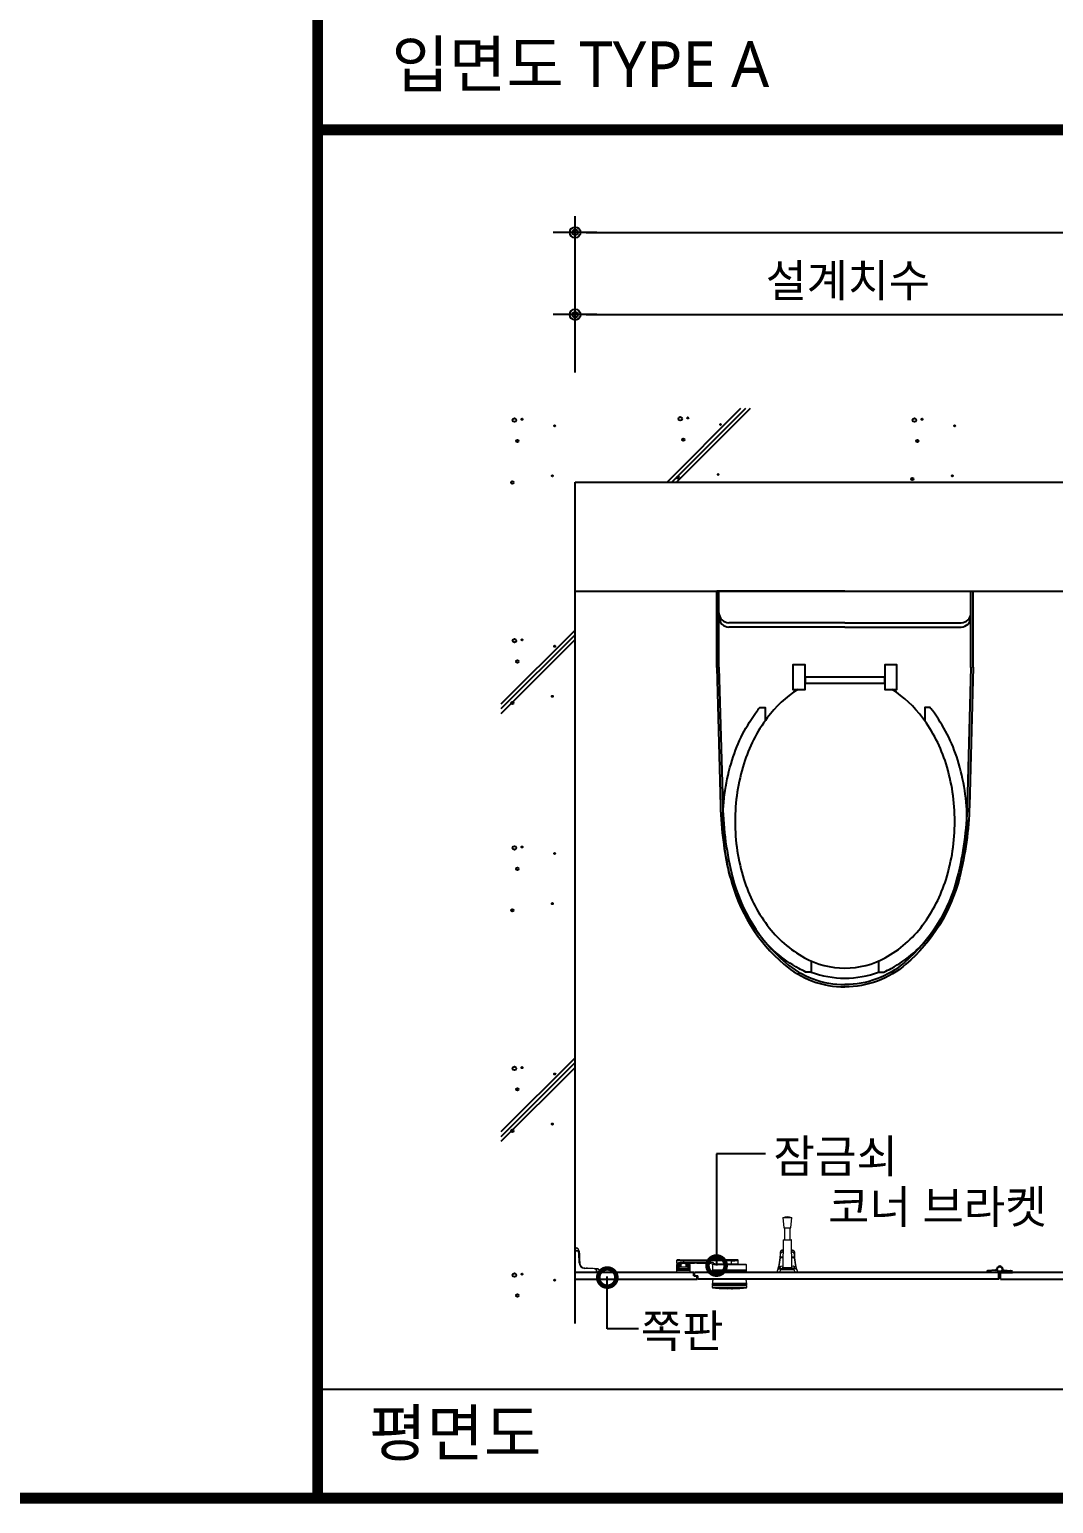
# Model space of a CAD drawing. Extents: x -255 to 8105, y -176 to 5714.
# Drawn here: x 2221 to 3160, y 2764 to 4116 of the extents above; entities that cross this region are included whole.
import ezdxf
from ezdxf.enums import TextEntityAlignment as Align

# ---------------------------------------------------------------- set-up
doc = ezdxf.new("R2010")
doc.units = 0
doc.header["$LTSCALE"] = 30
doc.layers.get('0').update_dxf_attribs({"linetype": 'CONTINUOUS'})
doc.layers.get('DEFPOINTS').update_dxf_attribs({"linetype": 'CONTINUOUS'})
for name, color, linetype in [('0_toilet', 6, 'CONTINUOUS'), ('DIM', 7, 'CONTINUOUS'), ('HAT', 8, 'CONTINUOUS'), ('TIT', 3, 'CONTINUOUS'), ('경첩', 4, 'CONTINUOUS'), ('문자', 3, 'CONTINUOUS'), ('부자재', 4, 'CONTINUOUS'), ('옷걸이', 4, 'CONTINUOUS'), ('잠금쇠(회전형)', 4, 'CONTINUOUS'), ('치수', 1, 'CONTINUOUS'), ('해치', 8, 'CONTINUOUS')]:
    doc.layers.add(name, color=color, linetype=linetype)
doc.styles.add('돋움', font='malgun.ttf')
doc.dimstyles.new('10', dxfattribs={"dimscale": 10, "dimtxt": 3, "dimasz": 1, "dimexe": 1.5, "dimexo": 2, "dimgap": 1, "dimtad": 1, "dimdec": 0, "dimlunit": 6, "dimtxsty": '돋움', "dimblk": 'DIMDOT', "dimcen": -1, "dimdle": 1.5, "dimclrt": 3, "dimazin": 3, "dimtfac": 1, "dimtdec": 0, "dimtix": 1, "dimtmove": 2, "dimatfit": 3, "dimldrblk": 'DIMDOT', "dimarcsym": 0})

# ---------------------------------------------------------------- blocks, each defined once
blk = doc.blocks.new('_DOTSMALL')
at = {"color": 0, "linetype": 'ByBlock', "const_width": 0.5}
blk.add_lwpolyline([(-0.0625, 0, 1), (0.0625, 0, 1)], format="xyb", close=True, dxfattribs=at)
blk = doc.blocks.new('A$C63EC304E')
at = {"layer": '치수', "color": 1, "xscale": 2.5, "yscale": 2.5, "zscale": 2.5, "rotation": 234.3098741996962}
blk.add_blockref('_DOTSMALL', (0.31, 0.31), dxfattribs=at)
blk = doc.blocks.new('A$C2BC9653E')
at = {"layer": '치수', "xscale": 0.3333333333333333, "yscale": 0.3333333333333333, "zscale": 0.3333333333333333}
blk.add_blockref('A$C63EC304E', (0, 0), dxfattribs=at)
blk = doc.blocks.new('A$C7FC71301')
at = {"layer": '치수', "rotation": 180}
blk.add_blockref('A$C2BC9653E', (0.208, 0.208), dxfattribs=at)
blk = doc.blocks.new('A$C4A20372B')
at = {"layer": '치수'}
blk.add_blockref('A$C7FC71301', (0, 0), dxfattribs=at)
blk = doc.blocks.new('A$C566469F5')
at = {"layer": '치수'}
blk.add_blockref('A$C4A20372B', (0, 0), dxfattribs=at)
blk = doc.blocks.new('A$C7E317CD4')
at = {"layer": '해치', "xscale": 2, "yscale": 2, "zscale": 2}
blk.add_blockref('A$C566469F5', (0, 0), dxfattribs=at)
blk = doc.blocks.new('A$C601D7F27')
at = {"layer": '치수'}
blk.add_blockref('A$C7E317CD4', (0, 0), dxfattribs=at)
blk = doc.blocks.new('A$C38802C08')
at = {"layer": '치수'}
blk.add_blockref('A$C601D7F27', (0, 0), dxfattribs=at)
blk = doc.blocks.new('DIMDOT')
at = {"linetype": 'Continuous'}
blk.add_line((-2, 0), (2, 0), dxfattribs=at)
for radius in [0.5, 0.25]:
    blk.add_circle((0, 0), radius, dxfattribs=at)
blk = doc.blocks.new('*D561')
at = {"layer": 'DEFPOINTS', "color": 0}
for p in [(41855.4, 4168.7), (40355.4, 4020.3), (41855.4, 4020.3)]:
    blk.add_point(p, dxfattribs=at)
at = {"layer": 'DIM', "color": 0, "lineweight": -2, "ltscale": 10}
for p, q in [((40355.4, 4040.3), (40355.4, 4183.7)), ((41855.4, 4040.3), (41855.4, 4183.7)), ((40365.4, 4168.7), (41845.4, 4168.7))]:
    blk.add_line(p, q, dxfattribs=at)
at = {"layer": 'DIM', "color": 0, "lineweight": -2, "xscale": 10, "yscale": 10, "zscale": 10, "rotation": 180}
blk.add_blockref('DIMDOT', (40355.4, 4168.7), dxfattribs=at)
at = {"layer": 'DIM', "color": 0, "lineweight": -2, "xscale": 10, "yscale": 10, "zscale": 10}
blk.add_blockref('DIMDOT', (41855.4, 4168.7), dxfattribs=at)
at = {"layer": 'DIM', "color": 3, "insert": (41105.4, 4198.4), "char_height": 30, "attachment_point": 5, "style": '돋움'}
blk.add_mtext('설계치수', dxfattribs=at)
blk = doc.blocks.new('*D563')
at = {"layer": 'DEFPOINTS', "color": 0}
for p in [(40855.4, 4093.4), (40355.4, 4020.3), (40855.4, 4020.3)]:
    blk.add_point(p, dxfattribs=at)
at = {"layer": 'DIM', "color": 0, "lineweight": -2, "ltscale": 10}
for p, q in [((40355.4, 4040.3), (40355.4, 4108.4)), ((40855.4, 4040.3), (40855.4, 4108.4)), ((40365.4, 4093.4), (40845.4, 4093.4))]:
    blk.add_line(p, q, dxfattribs=at)
at = {"layer": 'DIM', "color": 0, "lineweight": -2, "xscale": 10, "yscale": 10, "zscale": 10, "rotation": 180}
blk.add_blockref('DIMDOT', (40355.4, 4093.4), dxfattribs=at)
at = {"layer": 'DIM', "color": 0, "lineweight": -2, "xscale": 10, "yscale": 10, "zscale": 10}
blk.add_blockref('DIMDOT', (40855.4, 4093.4), dxfattribs=at)
at = {"layer": 'DIM', "color": 3, "insert": (40605.4, 4123), "char_height": 30, "attachment_point": 5, "style": '돋움'}
blk.add_mtext('설계치수', dxfattribs=at)
blk = doc.blocks.new('A$C10E41893')
at = {"layer": '부자재'}
for p, q in [((6.5, 0), (6.5, 196)), ((123.3, 196), (6.5, 196)), ((123.3, 192.5), (6.5, 192.5)), ((54.8, 0), (54.8, 177.5)), ((61.4, 0), (61.4, 177.5)), ((6.5, 0), (6.5, -196)), ((54.8, 0), (54.8, -177.5)), ((61.4, 0), (61.4, -177.5)), ((123.3, -192.5), (6.5, -192.5)), ((123.3, -196), (6.5, -196))]:
    blk.add_line(p, q, dxfattribs=at)
for points in [[(122.7, 196, -0.012538), (123.3, 196), (334.6, 190.3, -0.055395), (444.7, 175.1, -0.154276), (576.9, 93.3, -0.179504), (611.5, 0, -0.179504)], [(122.8, 192.5, -0.012538), (123.2, 192.5), (334.5, 186.8, -0.055395), (443.8, 171.7, -0.154276), (574.3, 91, -0.179504), (608, 0, -0.179504)], [(572, 51.4), (588.8, 51.4), (588.8, 59.6, 0.021185), (583.3, 70.7, 0.106084), (528.4, 133.7, 0.085733), (452.6, 172.4, 0.075373), (358.7, 186.6, 0.075373), (264.8, 172.4, 0.085733), (189, 133.7, 0.007337), (184.4, 130.1), (184.4, 122), (204.7, 122)], [(156.7, -72, 0.089162), (200.2, -118.7, 0.085733), (270.3, -154.5, 0.075373), (358.7, -167.9, 0.075373), (447.1, -154.5, 0.085733), (517.2, -118.7, 0.106084), (567, -61.6, 0.126931), (582.8, 0, 0.126931), (567, 61.6, 0.106084), (517.2, 118.7, 0.085733), (447.1, 154.5, 0.075373), (358.7, 167.9, 0.075373), (270.3, 154.5, 0.085733), (200.2, 118.7, 0.089162), (156.7, 72)], [(588.8, -51.4, 0.090214), (598.2, 0, 0.090214), (588.8, 51.4, 0.106084)], [(122.7, -196, 0.012538), (123.3, -196), (334.6, -190.3, 0.055395), (444.7, -175.1, 0.154276), (576.9, -93.3, 0.179504), (611.5, 0, 0.179504)], [(122.8, -192.5, 0.012538), (123.2, -192.5), (334.5, -186.8, 0.055395), (443.8, -171.7, 0.154276), (574.3, -91, 0.179504), (608, 0, 0.179504)], [(572, -51.4), (588.8, -51.4), (588.8, -59.6, -0.021185), (583.3, -70.7, -0.106084), (528.4, -133.7, -0.085733), (452.6, -172.4, -0.075373), (358.7, -186.6, -0.075373), (264.8, -172.4, -0.085733), (189, -133.7, -0.007337), (184.4, -130.1), (184.4, -122), (204.7, -122)]]:
    blk.add_lwpolyline(points, format="xyb", dxfattribs=at)
blk.add_lwpolyline([(138, -60.8), (119.3, -60.8), (119.3, -79.5), (156.7, -79.5), (156.7, -60.8), (138, -60.8), (147.3, -60.8), (147.3, 60.8), (138, 60.8), (156.7, 60.8), (156.7, 79.5), (119.3, 79.5), (119.3, 60.8), (138, 60.8), (138, -60.8), (119.3, -60.8)], dxfattribs=at)
for centre, start, end in [((39.8, 177.5), 0, 90), ((46.4, 177.5), 0, 90), ((39.8, -177.5), 270, 0), ((46.4, -177.5), 270, 0)]:
    blk.add_arc(centre, 15, start, end, dxfattribs=at)
blk = doc.blocks.new('UNI-10', base_point=(37634, 239))
for p, q in [((40355.4, 3168.1), (40355.4, 3939.8)), ((40355.4, 3939.8), (41855.4, 3939.8)), ((40355.4, 3839.8), (41855.4, 3839.8))]:
    blk.add_line(p, q)
at = {"color": 8}
blk.add_line((40119.3, 3108), (42081.9, 3108), dxfattribs=at)
at = {"color": 8, "const_width": 10}
for points in [[(40119.3, 3008), (40119.3, 5777.2)], [(40119.3, 4262.9), (43467.1, 4262.9)], [(37682.6, 3008), (43467.1, 3008)]]:
    blk.add_lwpolyline(points, dxfattribs=at)
at = {"layer": '0_toilet'}
for p, q in [((40464.2, 3214.8), (40355.4, 3214.8)), ((40355.4, 3208.8), (40467.2, 3208.8)), ((40464.2, 3211.8), (40464.2, 3214.8)), ((40464.2, 3211.8), (40468, 3211.8)), ((40743.9, 3214.8), (40465, 3214.8)), ((40465, 3211.8), (40465, 3214.8)), ((40467.2, 3208.8), (40467.2, 3211.8)), ((40468, 3208.8), (40468, 3211.8)), ((40743.9, 3208.8), (40468, 3208.8)), ((40743.9, 3208.8), (40743.9, 3214.8)), ((40969.3, 3214.8), (40745.4, 3214.8)), ((40745.4, 3208.8), (40745.4, 3214.8)), ((40745.4, 3208.8), (40972.3, 3208.8))]:
    blk.add_line(p, q, dxfattribs=at)
at = {"layer": '경첩', "color": 4, "linetype": 'Continuous', "lineweight": 15}
for p, q in [((40355.4, 3237.3), (40356.5, 3237.3)), ((40355.4, 3237.1), (40355.4, 3237.3)), ((40355.4, 3234.9), (40355.4, 3237.1)), ((40356.5, 3237.1), (40355.4, 3237.1)), ((40356.6, 3234.9), (40355.4, 3234.9)), ((40355.4, 3234.8), (40356.6, 3234.8)), ((40355.4, 3234.6), (40355.4, 3234.8)), ((40356.6, 3234.6), (40355.4, 3234.6)), ((40355.4, 3234.6), (40355.4, 3216.3)), ((40356.5, 3237.1), (40356.5, 3237.3)), ((40356.6, 3234.8), (40356.6, 3234.9)), ((40356.6, 3234.8), (40356.6, 3234.6)), ((40358.7, 3233.6), (40358.6, 3235.1)), ((40359.1, 3223.6), (40358.7, 3232.6)), ((40358.9, 3235.1), (40359, 3232.6)), ((40359, 3234.6), (40358.9, 3234.4)), ((40359.2, 3234), (40358.9, 3233.7)), ((40359, 3232.6), (40359.4, 3223.6)), ((40359.3, 3231.3), (40359, 3231)), ((40359.2, 3234), (40359.3, 3231.3)), ((40359.3, 3230.6), (40359.1, 3230.4)), ((40359.3, 3230.3), (40359.1, 3230)), ((40359.4, 3229.6), (40359.1, 3229.4)), ((40359.4, 3229.3), (40359.1, 3229)), ((40359.3, 3230.3), (40359.4, 3229.6)), ((40359.5, 3226.4), (40359.3, 3226.1)), ((40359.5, 3226.4), (40359.3, 3226.1)), ((40359.5, 3226), (40359.3, 3225.7)), ((40359.5, 3225.7), (40359.3, 3225.5)), ((40359.4, 3229.3), (40359.5, 3226.4)), ((40359.6, 3224.8), (40359.4, 3224.6)), ((40359.6, 3224.7), (40359.4, 3224.5)), ((40359.6, 3224.4), (40359.4, 3224.1)), ((40359.6, 3224.3), (40359.4, 3224)), ((40359.7, 3223.4), (40359.4, 3223.1)), ((40359.5, 3226.4), (40359.5, 3226)), ((40359.5, 3225.7), (40359.6, 3224.8)), ((40359.7, 3223.1), (40359.5, 3222.9)), ((40359.6, 3224.8), (40359.6, 3224.7)), ((40359.6, 3224.7), (40359.6, 3224.4)), ((40359.6, 3224.4), (40359.6, 3224.3)), ((40359.6, 3224.3), (40359.6, 3223.6)), ((40359.6, 3222.5), (40359.8, 3222.8)), ((40359.8, 3222.8), (40359.6, 3222.6)), ((40359.9, 3222.2), (40359.7, 3222)), ((40360.1, 3221.8), (40359.9, 3221.6)), ((40360.2, 3221.6), (40360, 3221.4)), ((40360.5, 3221.2), (40360.3, 3221)), ((40360.6, 3221), (40360.4, 3220.8)), ((40361.7, 3219.9), (40361.5, 3219.7)), ((40361.9, 3219.8), (40361.7, 3219.6)), ((40362.4, 3219.5), (40362.2, 3219.3)), ((40362.6, 3219.4), (40362.4, 3219.2)), ((40363.2, 3219.3), (40363, 3219)), ((40373.1, 3218.2), (40364.1, 3218.6)), ((40364.4, 3219.1), (40364.2, 3218.8)), ((40364.2, 3219.1), (40364.4, 3219.1)), ((40364.2, 3218.8), (40373.1, 3218.4)), ((40364.4, 3219.1), (40365.8, 3219)), ((40365.8, 3219), (40365.5, 3218.8)), ((40366.4, 3219), (40366.2, 3218.7)), ((40366.8, 3219), (40366.5, 3218.7)), ((40367.4, 3218.9), (40367.2, 3218.7)), ((40367.4, 3218.9), (40370.1, 3218.8)), ((40370.1, 3218.8), (40369.9, 3218.6)), ((40370.8, 3218.8), (40370.6, 3218.5)), ((40371.2, 3218.8), (40370.9, 3218.5)), ((40371.8, 3218.7), (40371.6, 3218.5)), ((40371.8, 3218.7), (40375, 3218.6)), ((40373.1, 3218.4), (40375.6, 3218.3)), ((40375.6, 3218.1), (40374.2, 3218.1)), ((40375.1, 3218.5), (40375, 3218.6)), ((40375.1, 3218.5), (40375, 3218.3)), ((40356.9, 3214.8), (40375.1, 3214.8)), ((40375.1, 3214.8), (40375.1, 3216.1)), ((40375.4, 3216.1), (40375.1, 3216.1)), ((40375.4, 3214.8), (40375.1, 3214.8)), ((40375.5, 3216.1), (40375.4, 3216.1)), ((40375.4, 3216.1), (40375.4, 3214.8)), ((40375.5, 3214.8), (40375.5, 3216.1)), ((40377.6, 3214.8), (40375.5, 3214.8)), ((40377.6, 3214.8), (40377.6, 3216)), ((40377.6, 3216), (40377.9, 3216)), ((40377.9, 3214.8), (40377.6, 3214.8)), ((40377.9, 3216), (40377.9, 3214.8))]:
    blk.add_line(p, q, dxfattribs=at)
at = {"layer": '경첩', "color": 4, "linetype": 'Continuous', "lineweight": 15, "flags": 128}
for points in [[(40358.6, 3235.1), (40358.7, 3235.1), (40358.7, 3235.1), (40358.7, 3235.1), (40358.8, 3235.1), (40358.8, 3235.1), (40358.8, 3235.1), (40358.9, 3235.1), (40358.9, 3235.1)], [(40359, 3232.6), (40359, 3232.6), (40359, 3232.6), (40358.9, 3232.6), (40358.9, 3232.6), (40358.9, 3232.6), (40358.8, 3232.6), (40358.8, 3232.6), (40358.7, 3232.6)], [(40359.1, 3234.5), (40359.1, 3234.5), (40359.1, 3234.5), (40359.1, 3234.5), (40359.1, 3234.6), (40359.1, 3234.6), (40359.1, 3234.6), (40359.1, 3234.6), (40359, 3234.6)], [(40359.1, 3234.5), (40359.1, 3234.4), (40359.1, 3234.3), (40359.2, 3234.1), (40359.2, 3234)], [(40359.3, 3231.3), (40359.3, 3231.2), (40359.3, 3231), (40359.3, 3230.9), (40359.3, 3230.8), (40359.3, 3230.7), (40359.3, 3230.7), (40359.3, 3230.6), (40359.3, 3230.6)], [(40359.4, 3223.6), (40359.4, 3223.6), (40359.4, 3223.6), (40359.4, 3223.6), (40359.3, 3223.6), (40359.3, 3223.6), (40359.2, 3223.6), (40359.2, 3223.6), (40359.1, 3223.6)], [(40359.5, 3226.4), (40359.5, 3226.4), (40359.5, 3226.4)], [(40359.5, 3226), (40359.5, 3225.9), (40359.5, 3225.8), (40359.5, 3225.7)], [(40359.7, 3223.4), (40359.7, 3223.2), (40359.7, 3223.1)], [(40359.8, 3222.8), (40359.8, 3222.8), (40359.8, 3222.8)], [(40364.2, 3218.8), (40364.2, 3218.8), (40364.2, 3218.8), (40364.2, 3218.8), (40364.2, 3218.8), (40364.2, 3218.7), (40364.1, 3218.7), (40364.1, 3218.6), (40364.1, 3218.6)], [(40365.8, 3219), (40365.9, 3219), (40366, 3219), (40366.1, 3219), (40366.2, 3219), (40366.3, 3219), (40366.4, 3219), (40366.4, 3219), (40366.4, 3219)], [(40366.8, 3219), (40366.8, 3219), (40366.8, 3219), (40366.9, 3219), (40367, 3219), (40367.1, 3219), (40367.2, 3219), (40367.3, 3218.9), (40367.4, 3218.9)], [(40370.1, 3218.8), (40370.3, 3218.8), (40370.4, 3218.8), (40370.5, 3218.8), (40370.6, 3218.8), (40370.7, 3218.8), (40370.7, 3218.8), (40370.8, 3218.8), (40370.8, 3218.8), (40370.8, 3218.8)], [(40371.2, 3218.8), (40371.2, 3218.8), (40371.2, 3218.8), (40371.3, 3218.8), (40371.4, 3218.8), (40371.5, 3218.8), (40371.6, 3218.7), (40371.7, 3218.7), (40371.8, 3218.7)], [(40373.1, 3218.4), (40373.1, 3218.4), (40373.1, 3218.4), (40373.1, 3218.4), (40373.1, 3218.3), (40373.1, 3218.3), (40373.1, 3218.3), (40373.1, 3218.2), (40373.1, 3218.2)], [(40375.6, 3218.1), (40375.6, 3218.1), (40375.6, 3218.2), (40375.6, 3218.2), (40375.6, 3218.2), (40375.6, 3218.3), (40375.6, 3218.3), (40375.6, 3218.3), (40375.6, 3218.3)]]:
    blk.add_lwpolyline(points, dxfattribs=at)
at = {"layer": '경첩', "color": 4, "linetype": 'Continuous', "lineweight": 15}
for centre, radius, start, end in [((40356.5, 3235), 2.35, 2.6983, 90), ((40356.5, 3235), 2.1, 2.6983, 90), ((40356.6, 3232.5), 2.35, 2.6983, 90), ((40356.6, 3232.5), 2.1, 2.6983, 90), ((40364.4, 3223.8), 5.25, 182.6983, 267.3017), ((40364.4, 3223.8), 5, 182.6983, 267.3017), ((40364.4, 3223.8), 4.75, 182.6983, 185.9088), ((40364.4, 3223.8), 4.75, 188.6056, 193.1623), ((40364.4, 3223.8), 4.75, 193.2431, 199.766), ((40364.4, 3223.8), 4.75, 199.766, 204.9948), ((40364.4, 3223.8), 4.75, 208.1736, 214.3849), ((40364.4, 3223.8), 4.75, 214.3855, 217.4388), ((40364.4, 3223.8), 4.75, 217.4392, 235.6151), ((40364.4, 3223.8), 4.75, 235.6142, 238.7009), ((40364.4, 3223.8), 4.75, 238.7002, 245.0052), ((40364.4, 3223.8), 4.75, 248.2494, 255.0002), ((40364.4, 3223.8), 4.75, 255, 267.3017), ((40373, 3216.1), 2.35, 0, 87.3017), ((40373, 3216.1), 2.1, 0, 87.3017), ((40375.5, 3216), 2.35, 0, 87.3017), ((40375.5, 3216), 2.1, 0, 87.3017), ((40356.9, 3216.3), 1.5, 180, 270)]:
    blk.add_arc(centre, radius, start, end, dxfattribs=at)
at = {"layer": '부자재'}
for p, q in [((40733.2, 3215.7), (40733.2, 3214.8)), ((40743.8, 3214.8), (40733.2, 3214.8)), ((40740.9, 3216.9), (40733.7, 3216.4)), ((40734.4, 3215.9), (40734.4, 3214.8)), ((40744.6, 3215.4), (40744.6, 3214.6)), ((40744.9, 3214.6), (40744.6, 3214.6)), ((40744.9, 3215.4), (40744.9, 3214.6)), ((40745.4, 3214.9), (40745.4, 3214.8)), ((40745.4, 3214.8), (40756.4, 3214.8)), ((40747.6, 3217), (40755.8, 3216.4)), ((40755.1, 3215.9), (40755.1, 3214.8)), ((40756.4, 3215.7), (40756.4, 3214.8))]:
    blk.add_line(p, q, dxfattribs=at)
at = {"layer": '부자재', "color": 1}
blk.add_circle((40744.8, 3218), 2.34, dxfattribs=at)
at = {"layer": '부자재'}
for centre, radius, start, end in [((40740.9, 3218.2), 1.29, 272.9231, 352.4724), ((40744.8, 3218), 2.62, 270, 180), ((40748.7, 3218.2), 1.29, 187.5276, 267.0769), ((40733.9, 3215.7), 0.7, 101.7765, 181.6712), ((40735.3, 3215.7), 0.884, 113.4077, 164.5497), ((40745.1, 3213.8), 1.65, 102.5267, 141.5475), ((40744.4, 3213.8), 1.65, 43.1003, 77.4733), ((40744.9, 3217.7), 2.86, 280.084, 345.9792), ((40754.2, 3215.7), 0.884, 15.4503, 67.3004), ((40755.7, 3215.7), 0.7, 358.3288, 78.2235)]:
    blk.add_arc(centre, radius, start, end, dxfattribs=at)
at = {"layer": '옷걸이', "lineweight": 15}
for p, q in [((40546, 3265.2), (40546.7, 3255.7)), ((40546, 3265.2), (40554, 3265.2)), ((40553.2, 3255.7), (40554, 3265.2)), ((40546.2, 3244.6), (40546, 3219.3)), ((40553.7, 3244.6), (40546.2, 3244.6)), ((40546.5, 3244.8), (40550, 3244.8)), ((40546.7, 3255.7), (40553.2, 3255.7)), ((40547.5, 3255.7), (40547.5, 3244.8)), ((40550, 3244.8), (40553.5, 3244.8)), ((40552.5, 3244.8), (40552.5, 3255.7)), ((40554, 3219.3), (40553.7, 3244.6)), ((40546.2, 3235.5), (40546.1, 3235.5)), ((40546.1, 3235.5), (40546.1, 3235.4)), ((40546.2, 3235.4), (40546.1, 3235.4)), ((40546.1, 3233.8), (40546.1, 3233.5)), ((40546.1, 3233.8), (40546.1, 3233.8)), ((40546.1, 3233.5), (40546.1, 3233.5)), ((40553.9, 3235.5), (40553.8, 3235.5)), ((40553.9, 3235.4), (40553.8, 3235.4)), ((40553.8, 3233.8), (40553.9, 3233.8)), ((40553.9, 3233.5), (40553.8, 3233.5)), ((40553.9, 3235.5), (40553.9, 3235.4)), ((40553.9, 3233.8), (40553.9, 3233.5)), ((40540.5, 3214.8), (40541.3, 3217.4)), ((40541.3, 3217.4), (40541.3, 3217.4)), ((40541.3, 3217.4), (40541.3, 3217.4)), ((40542.3, 3218.2), (40542.2, 3218.2)), ((40543.7, 3220.2), (40542.3, 3220.2)), ((40543.7, 3220.2), (40542.3, 3220.2)), ((40542.3, 3218.1), (40542.3, 3218.1)), ((40557.7, 3218.1), (40542.3, 3218.1)), ((40546.1, 3228.4), (40543.6, 3228.4)), ((40543.7, 3229.1), (40546.1, 3229.1)), ((40543.7, 3219.7), (40543.7, 3220.2)), ((40543.7, 3217.4), (40543.7, 3218.1)), ((40543.7, 3218.1), (40556.3, 3218.1)), ((40554.8, 3219.3), (40545.2, 3219.3)), ((40553.9, 3229.1), (40556.2, 3229.1)), ((40556.3, 3228.4), (40553.9, 3228.4)), ((40557.7, 3220.2), (40556.2, 3220.2)), ((40556.2, 3220.2), (40556.3, 3219.7)), ((40557.7, 3220.2), (40556.2, 3220.2)), ((40556.3, 3217.4), (40556.3, 3218.1)), ((40557.8, 3218.1), (40557.7, 3218.2)), ((40557.8, 3218.1), (40557.7, 3218.2)), ((40557.7, 3218.1), (40557.7, 3218.1)), ((40558.6, 3217.4), (40559.5, 3214.8)), ((40558.6, 3217.4), (40558.6, 3217.4)), ((40558.6, 3217.4), (40558.6, 3217.4)), ((40542.9, 3214.8), (40540.5, 3214.8)), ((40543.7, 3217.4), (40542.9, 3214.8)), ((40557.1, 3214.8), (40542.9, 3214.8)), ((40556.3, 3217.4), (40543.7, 3217.4)), ((40557.1, 3214.8), (40556.3, 3217.4)), ((40559.5, 3214.8), (40557.1, 3214.8))]:
    blk.add_line(p, q, dxfattribs=at)
at = {"layer": '옷걸이', "lineweight": 15, "flags": 128}
for points in [[(40546.1, 3235.4), (40546, 3235.5), (40545.7, 3235.4), (40545.3, 3235.4), (40545, 3235.3), (40544.7, 3235.2), (40544.5, 3235.1), (40544.2, 3234.9), (40544, 3234.7), (40543.8, 3234.5), (40543.7, 3234.3), (40543.6, 3234.1), (40543.6, 3233.8), (40543.6, 3233.8)], [(40546.1, 3235.4), (40545.6, 3235.3), (40545.2, 3235.3), (40544.8, 3235.2), (40544.5, 3235), (40544.2, 3234.8), (40543.9, 3234.6), (40543.7, 3234.4), (40543.6, 3234.1), (40543.6, 3233.8), (40543.6, 3233.7)], [(40543.6, 3232.2), (40543.6, 3232.5), (40543.7, 3232.8), (40543.9, 3233), (40544.1, 3233.2), (40544.4, 3233.4), (40544.7, 3233.6), (40545.1, 3233.7), (40545.5, 3233.8), (40546.1, 3233.8)], [(40546.1, 3233.5), (40545.6, 3233.4), (40545.2, 3233.4), (40544.9, 3233.3), (40544.6, 3233.1), (40544.3, 3232.9), (40544.1, 3232.7), (40543.9, 3232.5), (40543.8, 3232.3), (40543.8, 3232)], [(40556.4, 3233.7), (40556.4, 3233.7), (40556.4, 3234), (40556.3, 3234.2), (40556.2, 3234.4), (40556.1, 3234.6), (40555.9, 3234.8), (40555.7, 3235), (40555.4, 3235.1), (40555.1, 3235.2), (40554.8, 3235.3), (40554.5, 3235.4), (40554.2, 3235.4), (40553.9, 3235.4)], [(40556.4, 3233.7), (40556.4, 3234), (40556.3, 3234.3), (40556.1, 3234.5), (40555.9, 3234.7), (40555.6, 3234.9), (40555.3, 3235.1), (40554.9, 3235.2), (40554.5, 3235.3), (40554, 3235.4), (40553.9, 3235.4)], [(40553.9, 3233.8), (40554.3, 3233.8), (40554.7, 3233.7), (40555.1, 3233.6), (40555.5, 3233.5), (40555.8, 3233.3), (40556, 3233.1), (40556.2, 3232.8), (40556.3, 3232.6), (40556.4, 3232.2)], [(40556.1, 3232), (40556.1, 3232.3), (40556, 3232.6), (40555.8, 3232.8), (40555.6, 3233), (40555.3, 3233.2), (40555, 3233.3), (40554.6, 3233.4), (40554.3, 3233.5), (40553.9, 3233.5)], [(40542, 3220), (40542, 3220), (40542, 3220)], [(40542.3, 3218.2), (40542.2, 3218.2), (40542.2, 3218.1)], [(40542.3, 3220.2), (40542.3, 3220.2), (40542.3, 3220.2)], [(40542.3, 3218.2), (40542.3, 3218.1), (40542.3, 3218.1)], [(40542.3, 3218.2), (40542.3, 3218.2), (40542.3, 3218.2)], [(40543.4, 3228.4), (40543.4, 3228.4), (40543.4, 3228.4), (40543.4, 3228.4), (40543.5, 3228.4), (40543.5, 3228.4), (40543.5, 3228.4), (40543.6, 3228.4), (40543.6, 3228.4)], [(40544.5, 3218.1), (40544.1, 3218.1), (40543.8, 3218.2), (40543.8, 3218.2), (40543.9, 3218.2), (40544.1, 3218.3), (40544.2, 3218.3)], [(40546, 3220.6), (40545.4, 3220.6), (40544.2, 3220.5)], [(40555.8, 3220.5), (40554.2, 3220.6), (40553.9, 3220.6)], [(40555.7, 3218.3), (40556, 3218.2), (40556.2, 3218.2), (40556.2, 3218.2), (40556, 3218.1), (40555.7, 3218.1), (40555.2, 3218.1)], [(40556.6, 3228.4), (40556.6, 3228.4), (40556.5, 3228.4), (40556.5, 3228.4), (40556.5, 3228.4), (40556.5, 3228.4), (40556.4, 3228.4), (40556.4, 3228.4), (40556.3, 3228.4)], [(40557.7, 3218.1), (40557.7, 3218.1), (40557.7, 3218.2)], [(40557.7, 3218.2), (40557.7, 3218.2), (40557.7, 3218.2)]]:
    blk.add_lwpolyline(points, dxfattribs=at)
at = {"layer": '옷걸이', "lineweight": 15}
for centre, radius, start, end in [((40550, 3254.9), 11, 68.7607, 111.2393), ((40546.5, 3244.6), 0.25, 90, 179.5), ((40553.5, 3244.6), 0.25, 0.5, 90), ((40490.8, 3232.6), 52.8, 356.4511, 359.6096), ((40490.8, 3232.6), 52.8, 359.6096, 1.2369), ((40543.8, 3232.3), 0.227, 188.2087, 276.392), ((40490.8, 3232.4), 53, 356.4511, 359.6096), ((40490.8, 3234.2), 55.3, 359.6189, 1.2073), ((40609.2, 3234.2), 55.3, 178.7927, 180.3811), ((40556.2, 3232.3), 0.227, 263.608, 351.7913), ((40609.2, 3232.4), 53, 180.3904, 183.5489), ((40609.2, 3232.6), 52.8, 178.7631, 180.3904), ((40609.2, 3232.6), 52.8, 180.3904, 183.5489), ((40492, 3232.2), 51.5, 343.2376, 346.2577), ((40542.4, 3217), 1.17, 101.397, 160.6752), ((40542.3, 3217.1), 1, 89.9937, 161.8081), ((40492.4, 3232.4), 51.3, 343.5226, 346.2377), ((40490.8, 3232.6), 52.8, 346.2317, 355.4136), ((40542.3, 3220), 0.25, 90.2728, 166.2395), ((40542.3, 3220), 0.247, 89.2585, 165.9158), ((40541.9, 3220), 1.81, 282.0607, 352.5143), ((40541.7, 3220.4), 2.24, 284.8265, 3.5932), ((40490.8, 3232.6), 53, 346.5097, 355.4136), ((40490.8, 3232.6), 52.8, 355.4136, 356.451), ((40543.7, 3229.3), 0.23, 185.4574, 275.1888), ((40509.7, 3231.8), 34.1, 354.2736, 355.5668), ((40544.1, 3220.2), 0.376, 79.9393, 150.5456), ((40544, 3220.2), 0.248, 89.5881, 179.723), ((40544.1, 3220.2), 0.307, 84.7786, 118.9817), ((40543.8, 3219.6), 1.43, 284.1057, 346.9245), ((40550.1, 3619.2), 401.1, 269.1968, 270.7316), ((40556.2, 3219.6), 1.44, 193.1186, 255.9655), ((40555.9, 3220.1), 0.4, 32.0092, 97.8083), ((40555.8, 3220.3), 0.271, 58.6344, 97.6053), ((40558.2, 3220.4), 2.24, 176.3909, 255.1894), ((40556, 3220.2), 0.248, 0.277, 90.4119), ((40556.3, 3229.3), 0.23, 264.8112, 354.5426), ((40590.2, 3231.8), 34.1, 184.4333, 185.7264), ((40609.2, 3232.6), 53, 184.5864, 193.4903), ((40558.1, 3219.9), 1.8, 186.7864, 258.2605), ((40609.2, 3232.6), 52.8, 183.5489, 184.5865), ((40609.2, 3232.6), 52.8, 184.5864, 193.7683), ((40557.7, 3220), 0.25, 13.7617, 89.4531), ((40557.7, 3220), 0.247, 14.0842, 90.7415), ((40607.4, 3232.4), 51.2, 193.7584, 196.469), ((40557.7, 3217.1), 1, 18.1919, 90.0063), ((40557.5, 3217), 1.16, 19.2937, 79.3942), ((40608.1, 3232.3), 51.7, 193.7493, 196.7564)]:
    blk.add_arc(centre, radius, start, end, dxfattribs=at)
at = {"layer": '잠금쇠(회전형)', "linetype": 'Continuous', "lineweight": 15}
for p, q in [((40448.5, 3225.9), (40448.5, 3223.4)), ((40448.5, 3223.4), (40451.8, 3223.4)), ((40448.5, 3221.8), (40448.5, 3214.8)), ((40448.9, 3221.8), (40448.5, 3221.8)), ((40448.9, 3216.8), (40448.9, 3221.8)), ((40448.9, 3221.8), (40449.4, 3221.8)), ((40450.8, 3226.4), (40449, 3226.4)), ((40449, 3222.3), (40449.4, 3222.3)), ((40449.4, 3221.8), (40449.4, 3222.3)), ((40449.4, 3222.3), (40451.2, 3222.3)), ((40449.4, 3221.8), (40449.4, 3217.3)), ((40451.2, 3221.8), (40449.4, 3221.8)), ((40449.5, 3221.3), (40451.2, 3221.3)), ((40449.5, 3217.3), (40449.5, 3221.3)), ((40450, 3220.8), (40449.5, 3221.3)), ((40450, 3220.8), (40450, 3217.3)), ((40451.2, 3220.8), (40450, 3220.8)), ((40450.5, 3219.8), (40450.5, 3218.3)), ((40457.6, 3219.8), (40450.5, 3219.8)), ((40450.5, 3218.3), (40457.6, 3218.3)), ((40450.7, 3220.1), (40457.5, 3220.1)), ((40457.5, 3218.1), (40450.7, 3218.1)), ((40451.2, 3221.8), (40451.2, 3222.3)), ((40451.2, 3222.3), (40452.2, 3222.3)), ((40451.2, 3221.3), (40451.2, 3221.8)), ((40451.7, 3221.8), (40451.2, 3221.8)), ((40451.2, 3221.3), (40451.2, 3220.8)), ((40451.2, 3221.3), (40451.7, 3221.3)), ((40452.2, 3220.8), (40451.2, 3220.8)), ((40451.7, 3221.8), (40451.7, 3221.3)), ((40452.2, 3221.8), (40451.7, 3221.8)), ((40451.7, 3221.3), (40452.2, 3221.3)), ((40451.8, 3223.4), (40451.8, 3223.4)), ((40452.2, 3222.9), (40452.2, 3220.1)), ((40477.2, 3226.2), (40454.7, 3226.2)), ((40477.2, 3226.2), (40454.7, 3226.2)), ((40454.7, 3226.2), (40454.7, 3226.2)), ((40454.7, 3226), (40498.7, 3226)), ((40454.7, 3225.5), (40454.7, 3226)), ((40454.7, 3225.5), (40454.7, 3223.9)), ((40498.7, 3225.5), (40454.7, 3225.5)), ((40481.2, 3223.9), (40454.7, 3223.9)), ((40457.2, 3220.1), (40457.2, 3222.9)), ((40457.2, 3222.3), (40458.2, 3222.3)), ((40457.7, 3221.8), (40457.2, 3221.8)), ((40457.2, 3221.3), (40457.7, 3221.3)), ((40458.2, 3220.8), (40457.2, 3220.8)), ((40457.5, 3220.1), (40458.7, 3220.1)), ((40458.7, 3218.1), (40457.5, 3218.1)), ((40459, 3219.8), (40457.6, 3219.8)), ((40457.6, 3218.3), (40459, 3218.3)), ((40457.7, 3223.4), (40465, 3223.4)), ((40458.2, 3221.8), (40457.7, 3221.8)), ((40457.7, 3221.3), (40457.7, 3221.8)), ((40457.7, 3221.3), (40458.2, 3221.3)), ((40458.2, 3222.3), (40458.2, 3221.8)), ((40458.2, 3222.3), (40460.1, 3222.3)), ((40460.1, 3221.8), (40458.2, 3221.8)), ((40458.2, 3221.8), (40458.2, 3221.3)), ((40458.2, 3221.3), (40460, 3221.3)), ((40458.2, 3221.3), (40458.2, 3220.8)), ((40459.5, 3220.8), (40458.2, 3220.8)), ((40459, 3218.3), (40459, 3219.8)), ((40460, 3221.3), (40459.5, 3220.8)), ((40459.5, 3217.3), (40459.5, 3220.8)), ((40460, 3221.3), (40460, 3217.3)), ((40460.1, 3222.3), (40460.1, 3221.8)), ((40460.1, 3222.3), (40460.5, 3222.3)), ((40460.1, 3217.3), (40460.1, 3221.8)), ((40460.1, 3221.8), (40460.6, 3221.8)), ((40460.6, 3221.8), (40460.6, 3216.8)), ((40461, 3221.8), (40460.6, 3221.8)), ((40461, 3214.8), (40461, 3221.8)), ((40467, 3223.4), (40479.9, 3223.4)), ((40477.2, 3226.2), (40477.2, 3226.2)), ((40479.9, 3223.4), (40479.9, 3223.4)), ((40504.5, 3226.4), (40481.1, 3226.4)), ((40481.5, 3221.8), (40481.5, 3216.9)), ((40482.8, 3222.4), (40482.8, 3222.6)), ((40512.5, 3221.9), (40482.9, 3221.9)), ((40483.6, 3222.4), (40483.6, 3222.9)), ((40483.6, 3222.9), (40498.7, 3222.9)), ((40483.6, 3222.4), (40512, 3222.4)), ((40498.7, 3226), (40498.7, 3225.5)), ((40498.7, 3222.9), (40498.7, 3225.5)), ((40498.7, 3222.4), (40498.7, 3222.9)), ((40498.7, 3222.9), (40505, 3222.9)), ((40505, 3222.9), (40505, 3225.9)), ((40512.5, 3216.9), (40512.5, 3221.9)), ((40448.5, 3214.8), (40461, 3214.8)), ((40460.6, 3216.8), (40448.9, 3216.8)), ((40449.4, 3217.3), (40449.5, 3217.3)), ((40449.5, 3217.3), (40449.6, 3217.3)), ((40449.6, 3217.3), (40459.9, 3217.3)), ((40459.9, 3217.3), (40460, 3217.3)), ((40460, 3217.3), (40460.1, 3217.3)), ((40481.2, 3204.8), (40481.2, 3203.8)), ((40512.7, 3204.8), (40481.2, 3204.8)), ((40512.5, 3216.9), (40481.5, 3216.9)), ((40481.5, 3216.8), (40481.5, 3215.1)), ((40481.5, 3216.8), (40512.5, 3216.8)), ((40481.5, 3215.1), (40512.5, 3215.1)), ((40512.2, 3214.8), (40481.7, 3214.8)), ((40512, 3208.7), (40482, 3208.7)), ((40482.1, 3208.8), (40497, 3208.8)), ((40489.2, 3216.9), (40489.2, 3216.8)), ((40497, 3208.8), (40511.9, 3208.8)), ((40504.7, 3216.8), (40504.7, 3216.9)), ((40509.4, 3216.8), (40509.4, 3216.9)), ((40511.5, 3216.8), (40511.5, 3216.9)), ((40511.5, 3216.8), (40511.5, 3216.9)), ((40512.5, 3215.1), (40512.5, 3216.8)), ((40512.7, 3203.8), (40512.7, 3204.8)), ((40512.7, 3203.8), (40481.2, 3203.8)), ((40481.2, 3202.8), (40481.2, 3201.3)), ((40512.7, 3202.8), (40481.2, 3202.8)), ((40481.2, 3201.3), (40497, 3201.3)), ((40512.2, 3203.3), (40481.7, 3203.3)), ((40512.2, 3203.3), (40481.7, 3203.3)), ((40497, 3200.8), (40481.7, 3200.8)), ((40484.9, 3200.5), (40509.1, 3200.5)), ((40484.9, 3200.5), (40497, 3200.5)), ((40508.8, 3200.5), (40485.2, 3200.5)), ((40491.3, 3200.3), (40491.4, 3200.3)), ((40491.4, 3200.3), (40502.6, 3200.3)), ((40494.3, 3200.2), (40494.3, 3200.3)), ((40494.8, 3200.1), (40499.2, 3200.1)), ((40494.8, 3200.1), (40499.2, 3200.1)), ((40495.2, 3200.3), (40495.2, 3200.2)), ((40495.2, 3200.2), (40498.8, 3200.2)), ((40498.7, 3200.1), (40495.2, 3200.1)), ((40497, 3201.3), (40512.7, 3201.3)), ((40512.3, 3200.8), (40497, 3200.8)), ((40497, 3200.5), (40509.1, 3200.5)), ((40498.8, 3200.2), (40498.8, 3200.3)), ((40499.7, 3200.3), (40499.7, 3200.2)), ((40502.6, 3200.3), (40502.7, 3200.3)), ((40512.7, 3201.3), (40512.7, 3202.8))]:
    blk.add_line(p, q, dxfattribs=at)
at = {"layer": '잠금쇠(회전형)', "linetype": 'Continuous', "lineweight": 15, "flags": 128}
for points in [[(40454.7, 3226.2), (40454.1, 3226.2), (40453.4, 3226.2), (40452.8, 3226.3), (40452.3, 3226.3), (40451.8, 3226.3), (40451.4, 3226.4), (40451.1, 3226.4), (40450.9, 3226.4), (40450.8, 3226.4), (40450.8, 3226.4)], [(40491.3, 3200.3), (40491.1, 3200.3), (40491.1, 3200.3), (40491.1, 3200.3), (40491.2, 3200.3), (40491.3, 3200.3)], [(40495.2, 3200.1), (40495.2, 3200.1), (40495.2, 3200.1), (40495.2, 3200.1), (40495.2, 3200.1), (40495.2, 3200.1), (40495.2, 3200.2), (40495.2, 3200.2), (40495.2, 3200.2)], [(40498.7, 3200.1), (40498.8, 3200.1), (40498.8, 3200.1), (40498.8, 3200.1), (40498.8, 3200.1), (40498.8, 3200.1), (40498.8, 3200.2), (40498.8, 3200.2), (40498.8, 3200.2)], [(40502.7, 3200.3), (40502.8, 3200.3), (40502.9, 3200.3), (40502.9, 3200.3), (40502.8, 3200.3), (40502.7, 3200.3)]]:
    blk.add_lwpolyline(points, dxfattribs=at)
at = {"layer": '잠금쇠(회전형)', "linetype": 'Continuous', "lineweight": 15}
for centre, radius, start, end in [((40449, 3225.9), 0.5, 90, 180), ((40454.8, 3271.9), 46.4, 262.2082, 269.9516), ((40454.8, 3184), 39.9, 90.0704, 99.0775), ((40449, 3221.8), 0.5, 90, 180), ((40449.4, 3221.8), 0.485, 91.9622, 181.8362), ((40454.8, 3264.8), 38.9, 261.4299, 269.9411), ((40450.7, 3219.8), 0.25, 90, 180), ((40450.7, 3218.3), 0.25, 180, 270), ((40451.2, 3221.8), 0.5, 0, 90), ((40451.2, 3221.3), 0.5, 270, 0), ((40454.7, 3183.2), 40.4, 85.7371, 94.238), ((40451.7, 3222.9), 0.5, 0.4364, 88.0475), ((40454.7, 3195.3), 27.7, 84.8219, 95.1479), ((40457.7, 3222.9), 0.5, 89.9688, 179.9724), ((40458.2, 3221.8), 0.5, 90, 180), ((40458.2, 3221.3), 0.5, 180, 270), ((40458.7, 3219.8), 0.25, 0, 90), ((40458.7, 3218.3), 0.25, 270, 0), ((40460.1, 3221.8), 0.485, 358.1638, 88.0378), ((40460.5, 3221.8), 0.5, 0, 90), ((40466, 3184.1), 39.3, 88.5426, 91.4397), ((40477.2, 3265.8), 39.6, 270.014, 275.6703), ((40472.5, 3244.4), 22.3, 289.4853, 292.988), ((40479.9, 3221.9), 1.56, 359.595, 89.9503), ((40481.3, 3222.4), 1.54, 8.6008, 92.9035), ((40503.4, 3174.2), 52.5, 113.1385, 114.7084), ((40483.6, 3221.7), 1.18, 89.4884, 132.259), ((40484.5, 3222.6), 1.69, 184.5827, 202.3275), ((40483.5, 3221.8), 0.588, 82.6337, 171.8516), ((40498.7, 3264.8), 38.8, 270.0516, 278.5774), ((40498.7, 3271.8), 46.3, 270.0429, 277.7974), ((40504.5, 3225.9), 0.5, 0, 90), ((40505.5, 3222.9), 0.5, 180, 270), ((40512, 3221.9), 0.5, 0, 90), ((40449.7, 3216.5), 0.816, 110.8265, 158.264), ((40459.8, 3216.5), 0.816, 21.736, 69.1735), ((40492.3, 3204.8), 11, 159.2996, 180), ((40481.7, 3215.1), 0.25, 180, 270), ((40482.1, 3208.7), 0.15, 90, 159.2996), ((40511.9, 3208.7), 0.15, 20.7004, 90), ((40501.7, 3204.8), 11, 0, 20.7004), ((40512.2, 3215.1), 0.25, 270, 0), ((40481.2, 3203.3), 0.5, 0, 90), ((40481.2, 3203.3), 0.5, 270, 0), ((40481.7, 3201.3), 0.5, 180, 264.5584), ((40497, 3361.4), 161.3, 264.5584, 265.686), ((40484.9, 3200.6), 0.125, 265.686, 270), ((40485.2, 3200.6), 0.125, 235.4626, 265.7969), ((40497, 3361.5), 161.5, 265.7969, 269.2276), ((40491.3, 3198.5), 1.78, 88.6382, 96.0273), ((40497.3, 3281), 80.9, 265.7789, 267.8287), ((40497.4, 3281), 80.8, 266.5383, 267.829), ((40494.2, 3200.2), 0.114, 281.5317, 6.6087), ((40495.2, 3230.8), 30.7, 268.0585, 270.0013), ((40495.2, 3222.8), 22.6, 267.7351, 270.0014), ((40498.8, 3230.5), 30.5, 269.9897, 271.9505), ((40498.8, 3222.6), 22.4, 269.9881, 272.2754), ((40497, 3361.5), 161.5, 270.7724, 274.2031), ((40496.6, 3281), 80.8, 272.171, 273.4617), ((40499.8, 3200.2), 0.114, 173.3913, 258.4683), ((40496.7, 3281), 80.9, 272.1713, 274.2211), ((40502.7, 3200.4), 0.0882, 204.5731, 265.3621), ((40502.8, 3199.2), 1.13, 83.0858, 90.7191), ((40508.8, 3200.6), 0.125, 274.2031, 304.5374), ((40497, 3361.4), 161.3, 274.314, 275.4416), ((40509.1, 3200.6), 0.125, 270, 274.314), ((40512.7, 3203.3), 0.5, 90, 180), ((40512.7, 3203.3), 0.5, 180, 270), ((40512.2, 3201.3), 0.5, 275.4416, 0)]:
    blk.add_arc(centre, radius, start, end, dxfattribs=at)
at = {"layer": '치수'}
for p, q in [((40530.1, 3323.6), (40485.1, 3323.6)), ((40485.1, 3323.6), (40485.1, 3221.2)), ((40384.9, 3163.3), (40384.9, 3211.3)), ((40413.4, 3163.3), (40384.9, 3163.3))]:
    blk.add_line(p, q, dxfattribs=at)
at = {"layer": '해치'}
for p, q in [((40439.7, 3939.8), (40507.4, 4007.6)), ((40448.5, 3939.8), (40516.2, 4007.6)), ((40287.6, 3736.4), (40355.4, 3804.1)), ((40287.6, 3727.6), (40355.4, 3795.3)), ((40287.6, 3344.1), (40355.4, 3411.8)), ((40287.6, 3335.3), (40355.4, 3403))]:
    blk.add_line(p, q, dxfattribs=at)
at = {"layer": '해치', "color": 2}
for p, q in [((40444.1, 3939.8), (40511.8, 4007.6)), ((40287.6, 3732), (40355.4, 3799.7)), ((40287.6, 3339.7), (40355.4, 3407.4))]:
    blk.add_line(p, q, dxfattribs=at)
at = {"layer": '해치'}
for centre, radius in [((40299.7, 3996.6), 1.68), ((40306.7, 3997.4), 0.56), ((40336.7, 3991.4), 0.56), ((40451.8, 3997.8), 1.68), ((40458.7, 3998.6), 0.56), ((40488.7, 3992.6), 0.56), ((40666.5, 3996.6), 1.68), ((40673.5, 3997.4), 0.56), ((40703.5, 3991.4), 0.56), ((40302.5, 3977.4), 1.12), ((40454.6, 3978.6), 1.12), ((40669.3, 3977.4), 1.12), ((40297.7, 3939.4), 1.12), ((40334.5, 3945.5), 0.559), ((40449.8, 3943.9), 1.12), ((40486.5, 3946.7), 0.559), ((40664.5, 3942.6), 1.12), ((40701.2, 3945.5), 0.559), ((40299.7, 3794.3), 1.68), ((40306.7, 3795.1), 0.56), ((40336.7, 3789.2), 0.56), ((40302.5, 3775.2), 1.12), ((40297.7, 3737.1), 1.12), ((40334.5, 3743.3), 0.559), ((40299.7, 3604.3), 1.68), ((40306.7, 3605.1), 0.56), ((40336.7, 3599.1), 0.56), ((40302.5, 3585.1), 1.12), ((40297.7, 3547.1), 1.12), ((40334.5, 3553.2), 0.559), ((40299.7, 3402), 1.68), ((40306.7, 3402.8), 0.56), ((40336.7, 3396.9), 0.56), ((40302.5, 3382.9), 1.12), ((40297.7, 3344.8), 1.12), ((40334.5, 3351), 0.559), ((40299.7, 3212.5), 1.68), ((40306.7, 3213.3), 0.56), ((40336.7, 3207.8), 0.56), ((40302.5, 3193.8), 1.12)]:
    blk.add_circle(centre, radius, dxfattribs=at)
at = {"layer": 'HAT', "xscale": 0.6000000000003638, "yscale": 0.6000000000003638, "zscale": 0.6000000000003638, "rotation": 270}
blk.add_blockref('A$C10E41893', (40602.8, 3843.7), dxfattribs=at)
at = {"layer": '해치', "xscale": -20, "yscale": 20, "zscale": 20, "rotation": 89.99999999999994}
for p in [(40489.3, 3225.4), (40389.1, 3214.4)]:
    blk.add_blockref('A$C38802C08', p, dxfattribs=at)
at = {"layer": 'TIT', "style": '돋움'}
for s, p in [('입면도 TYPE A', (40533.4, 4302)), ('평면도', (40324.5, 3046.8))]:
    blk.add_text(s, height=42, dxfattribs=at).set_placement(p, align=Align.RIGHT)
at = {"layer": '문자', "style": '돋움'}
for s, p in [('잠금쇠', (40594.3, 3321.9)), ('코너 브라켓', (40687.6, 3275.4)), ('쪽판', (40453.6, 3161.6))]:
    blk.add_text(s, height=30.34, dxfattribs=at).set_placement(p, align=Align.MIDDLE)
at = {"layer": 'DIM', "ltscale": 10}
for base, p2, picture, middle in [((41855.4, 4168.7), (41855.4, 4020.3), '*D561', (41105.4, 4198.4)), ((40855.4, 4093.4), (40855.4, 4020.3), '*D563', (40605.4, 4123))]:
    dim = blk.add_linear_dim(base=base, p1=(40355.4, 4020.3), p2=p2, text='설계치수', dimstyle='10', override={"dimtxsty": '돋움'}, dxfattribs=at)
    dim.commit()
    dim.dimension.update_dxf_attribs({"geometry": picture, "text_midpoint": middle})

msp = doc.modelspace()

# ---------------------------------------------------------------- block references
msp.add_blockref('UNI-10', (0, 0))

doc.saveas('drawing.dxf')
